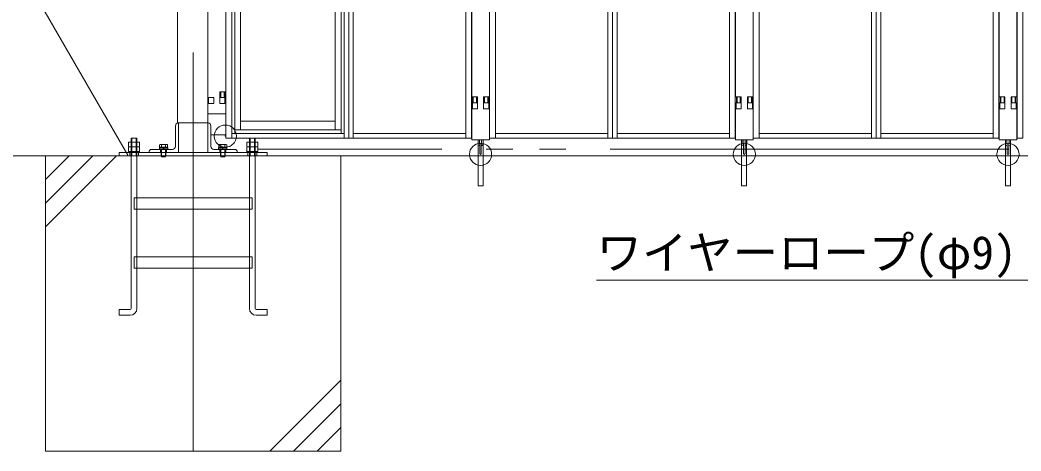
# Model space of a CAD drawing. Units: millimetres, scale not verified. Extents: x -16120 to 16120, y -26100 to 26100.
# Drawn here: x -13236 to -9849, y 7940 to 9401 of the extents above; entities that cross this region are included whole.
import ezdxf
from ezdxf.enums import TextEntityAlignment as Align

# ---------------------------------------------------------------- set-up
doc = ezdxf.new("R2010")
doc.units = ezdxf.units.MM
doc.header["$LTSCALE"] = 150
doc.header["$PDMODE"] = 32
doc.header["$PDSIZE"] = 75
for name, pattern in [('CHAIN2', [12, 9, -1, 1, -1]), ('DASHED1', [1.8, 1.2, -0.6]), ('DOUBLE_CHAIN2', [12.8, 9, -1, 0.6, -0.6, 0.6, -1])]:
    doc.linetypes.add(name, pattern=pattern)
for name, color, linetype, lineweight in [('0-5_ﾍﾞｰｽﾗｲﾝ', 134, 'Continuous', 18), ('0-6_ﾎﾞﾙﾄ類', 134, 'Continuous', 18), ('0-8_ﾜｲﾔｰﾛｰﾌﾟ', 134, 'DOUBLE_CHAIN2', 18), ('0-9_基礎工事用PCA大', 134, 'Continuous', 18), ('0-C_側固定棒', 134, 'Continuous', 18), ('0-F_大型柱', 134, 'Continuous', 18), ('1-3_中央走行棒', 134, 'Continuous', 18), ('1-6_通芯', 134, 'CHAIN2', 18), ('1-9_標準ﾊﾟﾈﾙ', 134, 'Continuous', 18), ('1-B_文字', 134, 'Continuous', 18), ('1-C_落とし棒', 134, 'Continuous', 18)]:
    doc.layers.add(name, color=color, linetype=linetype, lineweight=lineweight)
doc.styles.add('ＭＳ ゴシック', font='')
doc.styles.get('ＭＳ ゴシック').set_extended_font_data('MS Gothic')

msp = doc.modelspace()

# ---------------------------------------------------------------- linework, layer by layer
at = {"layer": '0-5_ﾍﾞｰｽﾗｲﾝ'}
msp.add_line((-14400.3, 8940), (2349.7, 8940), dxfattribs=at)
at = {"layer": '0-6_ﾎﾞﾙﾄ類'}
for p, q in [((-12859.8, 8972), (-12859.8, 8986.6)), ((-12840.7, 8972), (-12840.7, 8986.6)), ((-12762.1, 8979), (-12763.9, 8978)), ((-12763.9, 8978), (-12763.9, 8969.2)), ((-12762.1, 8979), (-12738.4, 8979)), ((-12757.1, 8978), (-12757.1, 8969.2)), ((-12743.4, 8978), (-12743.4, 8969.2)), ((-12738.4, 8979), (-12736.6, 8978)), ((-12736.6, 8978), (-12736.6, 8969.2)), ((-12562.1, 8979), (-12563.9, 8978)), ((-12563.9, 8978), (-12563.9, 8969.2)), ((-12562.1, 8979), (-12538.4, 8979)), ((-12557.1, 8978), (-12557.1, 8969.2)), ((-12543.4, 8978), (-12543.4, 8969.2)), ((-12538.4, 8979), (-12536.6, 8978)), ((-12536.6, 8978), (-12536.6, 8969.2)), ((-12459.8, 8972), (-12459.8, 8986.6)), ((-12440.7, 8972), (-12440.7, 8986.6)), ((-12859.8, 8969.2), (-12859.8, 8954.6)), ((-12840.7, 8969.2), (-12840.7, 8954.6)), ((-12763.9, 8969.2), (-12736.6, 8969.2)), ((-12761.5, 8969), (-12739, 8969)), ((-12758.3, 8940), (-12758.3, 8962)), ((-12757, 8937.2), (-12757, 8962)), ((-12751.5, 8966), (-12750.4, 8962)), ((-12750.1, 8966), (-12749.1, 8962)), ((-12742.3, 8940), (-12742.3, 8962)), ((-12563.9, 8969.2), (-12536.6, 8969.2)), ((-12561.5, 8969), (-12539, 8969)), ((-12558.3, 8940), (-12558.3, 8962)), ((-12557, 8937.2), (-12557, 8962)), ((-12551.5, 8966), (-12550.4, 8962)), ((-12550.1, 8966), (-12549.1, 8962)), ((-12542.3, 8940), (-12542.3, 8962)), ((-12459.8, 8969.2), (-12459.8, 8954.6)), ((-12440.7, 8969.2), (-12440.7, 8954.6)), ((-12758.3, 8940), (-12757, 8937.2)), ((-12558.3, 8940), (-12557, 8937.2))]:
    msp.add_line(p, q, dxfattribs=at)
for points in [[(-12868.7, 8972), (-12868.7, 8986.6), (-12831.8, 8986.6), (-12831.8, 8972), (-12834.3, 8970.6), (-12866.2, 8970.6)], [(-12468.7, 8972), (-12468.7, 8986.6), (-12431.8, 8986.6), (-12431.8, 8972), (-12434.2, 8970.6), (-12466.3, 8970.6)], [(-12868.7, 8969.2), (-12868.7, 8954.6), (-12831.8, 8954.6), (-12831.8, 8969.2), (-12834.3, 8970.6), (-12866.2, 8970.6)], [(-12868.3, 8954.6), (-12832.3, 8954.6), (-12832.3, 8952), (-12868.3, 8952)], [(-12736.3, 8969), (-12736.3, 8966), (-12764.3, 8966), (-12764.3, 8969)], [(-12764.3, 8966), (-12736.3, 8966), (-12736.3, 8962), (-12764.3, 8962)], [(-12536.3, 8969), (-12536.3, 8966), (-12564.3, 8966), (-12564.3, 8969)], [(-12564.3, 8966), (-12536.3, 8966), (-12536.3, 8962), (-12564.3, 8962)], [(-12468.7, 8969.2), (-12468.7, 8954.6), (-12431.8, 8954.6), (-12431.8, 8969.2), (-12434.2, 8970.6), (-12466.3, 8970.6)], [(-12468.3, 8954.6), (-12432.3, 8954.6), (-12432.3, 8952), (-12468.3, 8952)]]:
    msp.add_lwpolyline(points, close=True, dxfattribs=at)
for points in [[(-12757, 8937.2), (-12743.5, 8937.2), (-12743.5, 8962)], [(-12557, 8937.2), (-12543.5, 8937.2), (-12543.5, 8962)], [(-12758.3, 8940), (-12742.3, 8940), (-12743.5, 8937.2)], [(-12558.3, 8940), (-12542.3, 8940), (-12543.5, 8937.2)]]:
    msp.add_lwpolyline(points, dxfattribs=at)
for centre, radius, start, end in [((-12760.5, 8973), 6.04, 55.616, 124.384), ((-12750.3, 8956.4), 22.6, 72.412, 107.588), ((-12740, 8973), 6.04, 55.616, 124.384), ((-12560.5, 8973), 6.04, 55.616, 124.384), ((-12550.3, 8956.4), 22.6, 72.412, 107.588), ((-12540, 8973), 6.04, 55.616, 124.384), ((-12864.3, 8979.8), 8.96, 240.0064, 300.0064), ((-12864.3, 8961.4), 8.96, 60.0064, 120.0064), ((-12850.3, 9003.1), 32.5, 252.935, 287.0711), ((-12850.3, 8938.2), 32.5, 72.935, 107.071), ((-12836.3, 8979.8), 8.94, 239.9813, 300.0315), ((-12836.2, 8961.4), 8.94, 59.9813, 120.0315), ((-12761.5, 8969.2), 0.19, 180, 270), ((-12739, 8969.2), 0.19, 270, 0), ((-12561.5, 8969.2), 0.19, 180, 270), ((-12539, 8969.2), 0.19, 270, 0), ((-12464.3, 8979.8), 8.96, 240.0064, 300.0064), ((-12464.2, 8961.4), 8.96, 60.0064, 120.0064), ((-12450.3, 9003.1), 32.5, 252.935, 287.0711), ((-12450.3, 8938.2), 32.5, 72.935, 107.071), ((-12436.3, 8979.8), 8.94, 239.9813, 300.0315), ((-12436.3, 8961.4), 8.94, 59.9813, 120.0315)]:
    msp.add_arc(centre, radius, start, end, dxfattribs=at)
at = {"layer": '0-8_ﾜｲﾔｰﾛｰﾌﾟ'}
msp.add_line((1631.3, 8963), (-12431.8, 8963), dxfattribs=at)
at = {"layer": '0-9_基礎工事用PCA大', "linetype": 'DASHED1'}
for p, q in [((-12864.9, 8952), (-12864.9, 8940)), ((-12835.3, 8952), (-12835.3, 8940)), ((-12758.3, 8952), (-12758.3, 8940)), ((-12742.3, 8952), (-12742.3, 8940)), ((-12558.3, 8952), (-12558.3, 8940)), ((-12542.3, 8952), (-12542.3, 8940)), ((-12465.3, 8952), (-12465.3, 8940)), ((-12435.3, 8952), (-12435.3, 8940)), ((-12840.7, 8798), (-12840.7, 8760)), ((-12459.8, 8798), (-12459.8, 8760)), ((-12840.7, 8598), (-12840.7, 8560)), ((-12459.8, 8598), (-12459.8, 8560))]:
    msp.add_line(p, q, dxfattribs=at)
at = {"layer": '0-9_基礎工事用PCA大'}
for p, q in [((-13150.3, 8700), (-12910.3, 8940)), ((-13150.3, 8780), (-12990.3, 8940)), ((-13150.3, 8860), (-13070.3, 8940)), ((-12840.7, 8760), (-12840.7, 8598)), ((-12459.8, 8760), (-12459.8, 8598)), ((-12840.7, 8560), (-12840.7, 8423)), ((-12459.8, 8560), (-12459.8, 8423)), ((-12150.3, 8180), (-12390.3, 7940)), ((-12150.3, 8100), (-12310.3, 7940)), ((-12150.3, 8020), (-12230.3, 7940))]:
    msp.add_line(p, q, dxfattribs=at)
for points in [[(-12859.8, 8423.1), (-12859.8, 9000), (-12840.7, 9000), (-12840.7, 8798)], [(-12859.8, 8937.5), (-12857.3, 8940), (-12857.3, 9000), (-12843.2, 9000), (-12843.2, 8940), (-12840.7, 8937.5)], [(-12440.7, 8423.1), (-12440.7, 9000), (-12459.8, 9000), (-12459.8, 8798)], [(-12440.7, 8937.5), (-12443.2, 8940), (-12443.2, 9000), (-12457.3, 9000), (-12457.3, 8940), (-12459.8, 8937.5)], [(-12863.7, 8400), (-12900.7, 8400), (-12900.7, 8419.1), (-12863.8, 8419.1)], [(-12436.8, 8400), (-12399.8, 8400), (-12399.8, 8419.1), (-12436.7, 8419.1)]]:
    msp.add_lwpolyline(points, dxfattribs=at)
for points in [[(-12900.3, 8940), (-12400.3, 8940), (-12400.3, 8952), (-12900.3, 8952)], [(-13150.3, 7940), (-12150.3, 7940), (-12150.3, 8940), (-13150.3, 8940)], [(-12850.3, 8798), (-12450.3, 8798), (-12450.3, 8760), (-12850.3, 8760)], [(-12850.3, 8598), (-12450.3, 8598), (-12450.3, 8560), (-12850.3, 8560)]]:
    msp.add_lwpolyline(points, close=True, dxfattribs=at)
for centre, radius, start, end in [((-12863.8, 8423.1), 4, 270, 360), ((-12863.7, 8423), 23, 270, 360), ((-12436.8, 8423), 23, 180, 270), ((-12436.7, 8423.1), 4, 180, 270)]:
    msp.add_arc(centre, radius, start, end, dxfattribs=at)
at = {"layer": '0-C_側固定棒'}
msp.add_line((-12540.3, 9157.6), (-12540.3, 10509.1), dxfattribs=at)
msp.add_lwpolyline([(-12540.3, 11900.6), (-12540.3, 12752.6), (-12600.3, 12752.6), (-12600.3, 9082.6), (-12540.3, 9082.6), (-12540.3, 9137.6)], dxfattribs=at)
for points in [[(-12597.9, 9117.6), (-12580.6, 9117.6), (-12580.6, 9137.6), (-12597.9, 9137.6)], [(-12559.9, 9117.6), (-12542.6, 9117.6), (-12542.6, 9137.6), (-12559.9, 9137.6)]]:
    msp.add_lwpolyline(points, close=True, dxfattribs=at)
at = {"layer": '0-F_大型柱'}
for p, q in [((-12710.3, 9042), (-12710.3, 8972)), ((-12590.3, 9042), (-12590.3, 8972)), ((-12720.3, 8962), (-12790.3, 8962)), ((-12600.3, 8952), (-12700.3, 8952)), ((-12580.3, 8962), (-12510.3, 8962))]:
    msp.add_line(p, q, dxfattribs=at)
at = {"layer": '0-F_大型柱', "linetype": 'DASHED1'}
for p, q in [((-12760.3, 8962), (-12760.3, 8952)), ((-12740.3, 8962), (-12740.3, 8952)), ((-12560.3, 8962), (-12560.3, 8952)), ((-12540.3, 8962), (-12540.3, 8952))]:
    msp.add_line(p, q, dxfattribs=at)
at = {"layer": '0-F_大型柱'}
msp.add_lwpolyline([(-12703.5, 9452), (-12600.3, 9452), (-12600.3, 9052), (-12703.5, 9052)], close=True, dxfattribs=at)
for points in [[(-12800.3, 8952), (-12700.3, 8952), (-12700.3, 9052)], [(-12500.3, 8952), (-12600.3, 8952), (-12600.3, 9052)], [(-12541.3, 9012), (-12590.3, 9012), (-12590.3, 9002)]]:
    msp.add_lwpolyline(points, dxfattribs=at)
for centre, start, end in [((-12700.3, 9042), 90, 180), ((-12600.3, 9042), 0, 90), ((-12790.3, 8952), 90, 180), ((-12720.3, 8972), 270, 360), ((-12580.3, 8972), 180, 270), ((-12510.3, 8952), 0, 90)]:
    msp.add_arc(centre, 10, start, end, dxfattribs=at)
msp.add_point((-12541.3, 9007), dxfattribs=at)
at = {"layer": '1-3_中央走行棒'}
for p, q in [((-11707.8, 10491.5), (-11707.8, 9140)), ((-11647.8, 9140), (-11647.8, 10491.5)), ((-10815.3, 10491.5), (-10815.3, 9140)), ((-10755.3, 9140), (-10755.3, 10491.5)), ((-9922.8, 10491.5), (-9922.8, 9140)), ((-9862.8, 9140), (-9862.8, 10491.5)), ((-11686.3, 8981.9), (-11686.3, 8995)), ((-11681.3, 8981.9), (-11681.3, 8995)), ((-11680.3, 8980.5), (-11680.3, 8945.5)), ((-11675.3, 8945.5), (-11675.3, 8980.5)), ((-11674.3, 8995), (-11674.3, 8981.9)), ((-11669.3, 8995), (-11669.3, 8981.9)), ((-10793.8, 8981.9), (-10793.8, 8995)), ((-10788.8, 8981.9), (-10788.8, 8995)), ((-10787.8, 8980.5), (-10787.8, 8945.5)), ((-10782.8, 8945.5), (-10782.8, 8980.5)), ((-10781.8, 8995), (-10781.8, 8981.9)), ((-10776.8, 8995), (-10776.8, 8981.9)), ((-9901.3, 8981.9), (-9901.3, 8995)), ((-9896.3, 8981.9), (-9896.3, 8995)), ((-9895.3, 8980.5), (-9895.3, 8945.5)), ((-9890.3, 8945.5), (-9890.3, 8980.5)), ((-9889.3, 8995), (-9889.3, 8981.9)), ((-9884.3, 8995), (-9884.3, 8981.9))]:
    msp.add_line(p, q, dxfattribs=at)
for points in [[(-11707.8, 9120), (-11707.8, 8995), (-11647.8, 8995), (-11647.8, 9120)], [(-10815.3, 9120), (-10815.3, 8995), (-10755.3, 8995), (-10755.3, 9120)], [(-9922.8, 9120), (-9922.8, 8995), (-9862.8, 8995), (-9862.8, 9120)]]:
    msp.add_lwpolyline(points, dxfattribs=at)
for points in [[(-11705.4, 9100), (-11688.1, 9100), (-11688.1, 9120), (-11705.4, 9120)], [(-11667.4, 9100), (-11650.1, 9100), (-11650.1, 9120), (-11667.4, 9120)], [(-10812.9, 9100), (-10795.6, 9100), (-10795.6, 9120), (-10812.9, 9120)], [(-10774.9, 9100), (-10757.6, 9100), (-10757.6, 9120), (-10774.9, 9120)], [(-9920.4, 9100), (-9903.1, 9100), (-9903.1, 9120), (-9920.4, 9120)], [(-9882.4, 9100), (-9865.1, 9100), (-9865.1, 9120), (-9882.4, 9120)]]:
    msp.add_lwpolyline(points, close=True, dxfattribs=at)
for centre, radius, start, end in [((-11677.8, 8981.9), 8.51, 180, 253.2535), ((-11677.8, 8981.9), 3.5, 180, 225.592), ((-11677.8, 8981.9), 8.51, 287.4635, 360), ((-11677.8, 8981.9), 3.5, 316.7866, 360), ((-10785.3, 8981.9), 8.51, 180, 253.2535), ((-10785.3, 8981.9), 3.5, 180, 225.592), ((-10785.3, 8981.9), 8.51, 287.4635, 360), ((-10785.3, 8981.9), 3.5, 316.7866, 360), ((-9892.8, 8981.9), 8.51, 180, 253.2535), ((-9892.8, 8981.9), 3.5, 180, 225.592), ((-9892.8, 8981.9), 8.51, 287.4635, 360), ((-9892.8, 8981.9), 3.5, 316.7866, 360)]:
    msp.add_arc(centre, radius, start, end, dxfattribs=at)
for p in [(-11677.8, 8945.5), (-10785.3, 8945.5), (-9892.8, 8945.5)]:
    msp.add_point(p, dxfattribs=at)
at = {"layer": '1-6_通芯'}
msp.add_line((-12650.3, 7940), (-12650.3, 9852), dxfattribs=at)
at = {"layer": '1-9_標準ﾊﾟﾈﾙ', "linetype": 'DASHED1'}
for p, q in [((-12556.8, 9157.6), (-12556.8, 9137.6)), ((-12545.8, 9157.6), (-12545.8, 9137.6)), ((-11702.3, 9140), (-11702.3, 9120)), ((-11691.3, 9140), (-11691.3, 9120)), ((-11664.3, 9140), (-11664.3, 9120)), ((-11653.3, 9140), (-11653.3, 9120)), ((-10809.8, 9140), (-10809.8, 9120)), ((-10798.8, 9140), (-10798.8, 9120)), ((-10771.8, 9140), (-10771.8, 9120)), ((-10760.8, 9140), (-10760.8, 9120)), ((-9917.3, 9140), (-9917.3, 9120)), ((-9906.3, 9140), (-9906.3, 9120)), ((-9879.3, 9140), (-9879.3, 9120)), ((-9868.3, 9140), (-9868.3, 9120))]:
    msp.add_line(p, q, dxfattribs=at)
at = {"layer": '1-9_標準ﾊﾟﾈﾙ'}
for p, q in [((-12543.6, 9157.6), (-12543.6, 9137.6)), ((-11704.5, 9140), (-11704.5, 9120)), ((-11651.1, 9140), (-11651.1, 9120)), ((-10812, 9140), (-10812, 9120)), ((-10758.6, 9140), (-10758.6, 9120)), ((-9919.5, 9140), (-9919.5, 9120)), ((-9866.1, 9140), (-9866.1, 9120))]:
    msp.add_line(p, q, dxfattribs=at)
for points in [[(-12539.8, 12003), (-12520, 12003), (-12520, 9000), (-12539.8, 9000)], [(-12139.5, 12003), (-12124, 12003), (-12124, 9000), (-12139.5, 9000)], [(-12124, 12003), (-12108.5, 12003), (-12108.5, 9000), (-12124, 9000)], [(-11708.3, 12003), (-11728, 12003), (-11728, 9000), (-11708.3, 9000)], [(-11647.3, 12003), (-11627.5, 12003), (-11627.5, 9000), (-11647.3, 9000)], [(-11231.5, 12003), (-11247, 12003), (-11247, 9000), (-11231.5, 9000)], [(-11231.5, 12003), (-11216, 12003), (-11216, 9000), (-11231.5, 9000)], [(-10815.8, 12003), (-10835.5, 12003), (-10835.5, 9000), (-10815.8, 9000)], [(-10754.8, 12003), (-10735, 12003), (-10735, 9000), (-10754.8, 9000)], [(-10339, 12003), (-10354.5, 12003), (-10354.5, 9000), (-10339, 9000)], [(-10339, 12003), (-10323.5, 12003), (-10323.5, 9000), (-10339, 9000)], [(-9923.3, 12003), (-9943, 12003), (-9943, 9000), (-9923.3, 9000)], [(-9862.3, 12003), (-9842.5, 12003), (-9842.5, 9000), (-9862.3, 9000)], [(-12520, 9015.5), (-12509.8, 9015.5), (-12509.8, 10991.5), (-12520, 10991.5)], [(-12149.8, 10979), (-12169.8, 10979), (-12169.8, 9028), (-12149.8, 9028)], [(-12139.5, 9015.5), (-12149.8, 9015.5), (-12149.8, 10991.5), (-12139.5, 10991.5)], [(-12489.8, 9028), (-12169.8, 9028), (-12169.8, 9058), (-12489.8, 9058)], [(-12139.5, 9000), (-12520, 9000), (-12520, 9015.5), (-12139.5, 9015.5)], [(-12108.5, 9000), (-11728, 9000), (-11728, 9015.5), (-12108.5, 9015.5)], [(-11247, 9000), (-11627.5, 9000), (-11627.5, 9015.5), (-11247, 9015.5)], [(-11216, 9000), (-10835.5, 9000), (-10835.5, 9015.5), (-11216, 9015.5)], [(-10354.5, 9000), (-10735, 9000), (-10735, 9015.5), (-10354.5, 9015.5)], [(-10323.5, 9000), (-9943, 9000), (-9943, 9015.5), (-10323.5, 9015.5)]]:
    msp.add_lwpolyline(points, close=True, dxfattribs=at)
for points in [[(-12489.8, 9926), (-12489.8, 9028), (-12509.8, 9028), (-12509.8, 9987)], [(-12539.8, 9137.6), (-12559.8, 9137.6), (-12559.8, 9157.6), (-12539.8, 9157.6)], [(-11708.3, 9120), (-11688.3, 9120), (-11688.3, 9140), (-11708.3, 9140)], [(-11647.3, 9120), (-11667.3, 9120), (-11667.3, 9140), (-11647.3, 9140)], [(-10815.8, 9120), (-10795.8, 9120), (-10795.8, 9140), (-10815.8, 9140)], [(-10754.8, 9120), (-10774.8, 9120), (-10774.8, 9140), (-10754.8, 9140)], [(-9923.3, 9120), (-9903.3, 9120), (-9903.3, 9140), (-9923.3, 9140)], [(-9862.3, 9120), (-9882.3, 9120), (-9882.3, 9140), (-9862.3, 9140)]]:
    msp.add_lwpolyline(points, dxfattribs=at)
at = {"layer": '1-B_文字'}
msp.add_line((-11285.1, 8518.8), (-9823.6, 8518.8), dxfattribs=at)
msp.add_lwpolyline([(-12871.1, 8942.4), (-13235.1, 9572.8), (-13235.7, 9572.8)], dxfattribs=at)
at = {"layer": '1-C_落とし棒'}
for points in [[(-11669.3, 8995), (-11669.3, 8838.8), (-11686.3, 8838.8), (-11686.3, 8995)], [(-10777.3, 8995), (-10777.3, 8838.8), (-10794.3, 8838.8), (-10794.3, 8995)], [(-9884.3, 8995), (-9884.3, 8838.8), (-9901.3, 8838.8), (-9901.3, 8995)]]:
    msp.add_lwpolyline(points, close=True, dxfattribs=at)

# ---------------------------------------------------------------- texts
at = {"layer": '1-B_文字', "style": 'ＭＳ ゴシック'}
msp.add_text('ワイヤーロープ(φ9)', height=112.6, dxfattribs=at).set_placement((-11285.1, 8522.5), align=Align.BOTTOM_LEFT)

doc.saveas('drawing.dxf')
